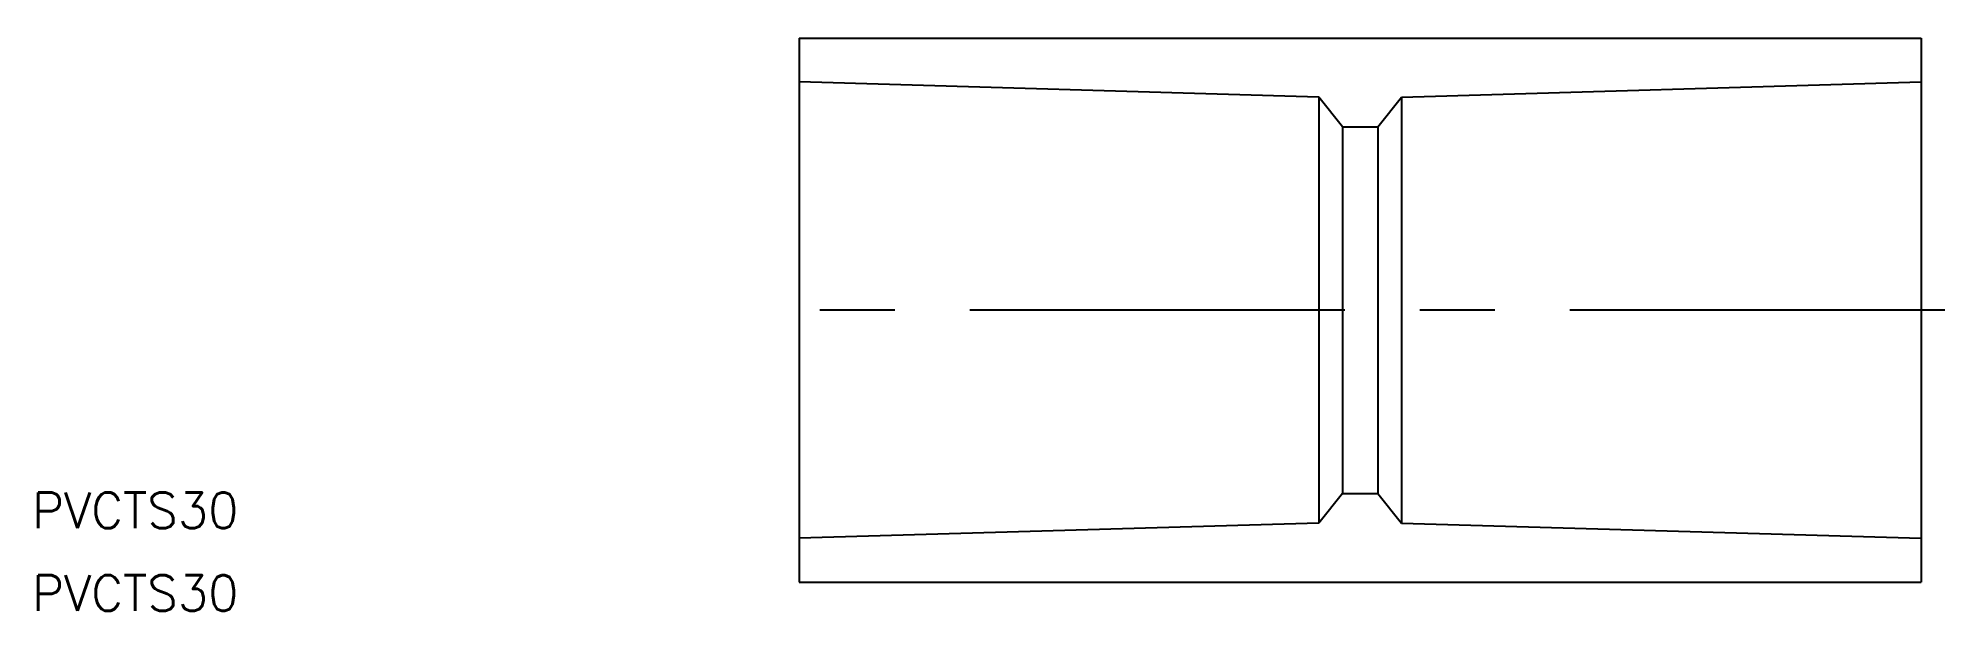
# Model space of a CAD drawing. Extents: x -64 to 97, y -2 to 46.
import ezdxf

# ---------------------------------------------------------------- set-up
doc = ezdxf.new("R2010")
doc.units = 0
doc.linetypes.add('CENTER', pattern=[50.8, 31.75, -6.35, 6.35, -6.35])
doc.layers.get('0').update_dxf_attribs({"linetype": 'CONTINUOUS'})
doc.layers.add('CENTER', color=1, linetype='CENTER')
doc.styles.get("Standard").update_dxf_attribs({"font": 'txt.shx', "height": 3, "bigfont": 'bigfont.shx'})

msp = doc.modelspace()

# ---------------------------------------------------------------- linework, layer by layer
at = {"color": 7, "linetype": 'CONTINUOUS'}
for p, q in [((0, 46), (0, 0)), ((0, 46), (95, 46)), ((95, 46), (95, 0)), ((44, 41.01), (0, 42.3)), ((51, 41.01), (95, 42.3)), ((46, 38.5), (44, 41.01)), ((44, 41.01), (44, 4.99)), ((49, 38.5), (51, 41.01)), ((51, 41.01), (51, 4.99)), ((46, 38.5), (46, 7.5)), ((46, 38.5), (49, 38.5)), ((49, 38.5), (49, 7.5)), ((46, 7.5), (44, 4.99)), ((46, 7.5), (49, 7.5)), ((49, 7.5), (51, 4.99)), ((44, 4.99), (0, 3.7)), ((51, 4.99), (95, 3.7)), ((0, 0), (95, 0))]:
    msp.add_line(p, q, dxfattribs=at)
at = {"layer": 'CENTER', "color": 1, "linetype": 'CENTER'}
msp.add_line((97, 23), (-2, 23), dxfattribs=at)

# ---------------------------------------------------------------- texts
at = {"color": 7, "linetype": 'CONTINUOUS'}
for p in [(-64.96, 4.57), (-64.96, -2.43)]:
    msp.add_text('PVCTS30', height=3, dxfattribs=at).set_placement(p)

doc.saveas('drawing.dxf')
